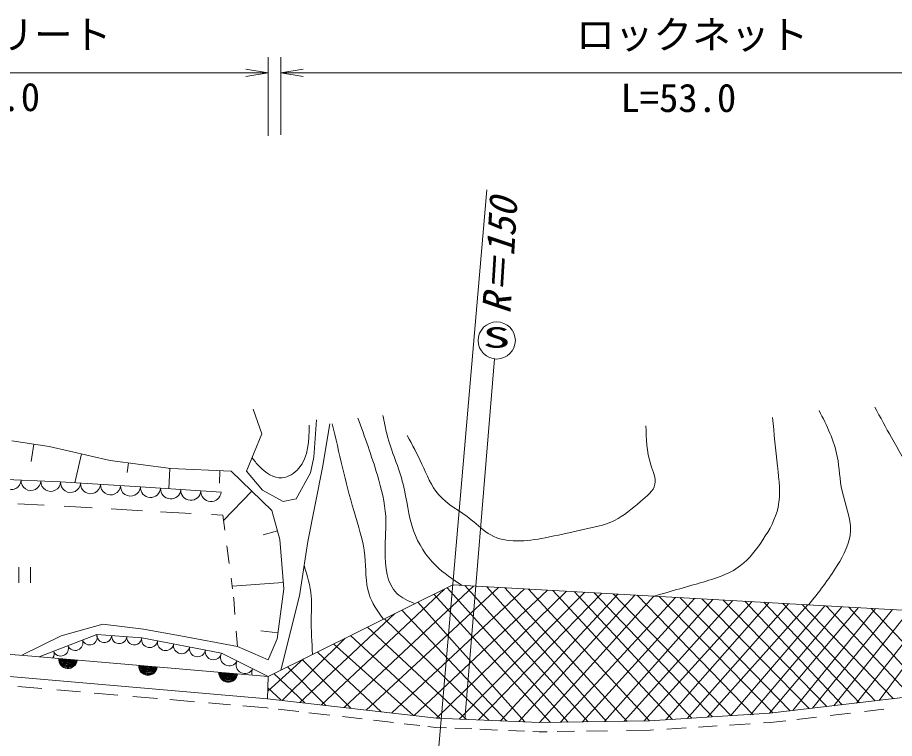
# Model space of a CAD drawing. Units: millimetres, scale not verified. Extents: x 40000 to 680000, y 20000 to 380000.
# Drawn here: x 91650 to 148277, y 268504 to 315077 of the extents above; entities that cross this region are included whole.
import ezdxf
from ezdxf.enums import TextEntityAlignment as Align

# ---------------------------------------------------------------- set-up
doc = ezdxf.new("R2010")
doc.units = ezdxf.units.MM
doc.header["$LTSCALE"] = 1000
doc.linetypes.add('CHAIN', pattern=[18.5, 12, -1.5, 3.5, -1.5])
for name, color, linetype, lineweight in [('M-BGD', 7, 'Continuous', 13), ('M-BMK', 2, 'CHAIN', 13), ('M-STR-HTXT', 7, 'Continuous', 13), ('M-STR-STR3', 7, 'Continuous', 13)]:
    doc.layers.add(name, color=color, linetype=linetype, lineweight=lineweight)
doc.styles.add('ＭＳ ゴシック', font='')
doc.styles.get('ＭＳ ゴシック').set_extended_font_data('MS Gothic')

# ---------------------------------------------------------------- blocks, each defined once
blk = doc.blocks.new('open_arrow')
at = {"color": 0, "linetype": 'Continuous', "lineweight": -2}
blk.add_lwpolyline([(7.5, 1.25), (0, 0), (7.5, -1.25)], dxfattribs=at)

msp = doc.modelspace()

# ---------------------------------------------------------------- linework, layer by layer
at = {"layer": 'M-BGD'}
for p, q in [((122450, 293023), (120539, 269739)), ((106869, 289771), (107415, 288192)), ((110791, 286676), (110956, 289094)), ((111806, 288824), (111346, 286009)), ((91278, 287724), (93694, 287357)), ((107415, 288192), (106444, 285764)), ((92523, 286386), (92694, 287509)), ((93694, 287357), (97641, 286469)), ((95350, 285021), (95770, 286890)), ((110565, 285670), (110791, 286676)), ((97641, 286469), (101557, 285949)), ((98727, 285691), (98809, 286314)), ((111346, 286009), (110398, 281237)), ((101413, 284640), (101475, 285953)), ((101557, 285949), (105442, 285765)), ((104682, 284995), (104720, 285799)), ((105442, 285765), (108073, 283225)), ((106444, 285764), (107476, 284549)), ((109634, 283988), (110565, 285670)), ((88053, 285352), (94427, 285077)), ((94427, 285077), (99589, 284764)), ((99589, 284764), (104791, 284411)), ((104951, 282590), (106775, 284478)), ((107476, 284549), (108811, 283820)), ((108811, 283820), (109634, 283988)), ((91672, 283668), (93362, 283573)), ((94660, 283500), (96475, 283398)), ((97700, 283330), (99719, 283216)), ((100887, 283151), (102862, 283040)), ((108073, 283225), (108593, 281359)), ((104182, 282966), (104908, 282925)), ((104908, 282925), (105034, 281957)), ((107511, 281669), (108434, 281927)), ((105164, 280957), (105315, 279804)), ((108593, 281359), (108837, 278177)), ((110398, 281237), (109847, 277718)), ((91728, 278567), (91728, 279567)), ((92478, 279566), (92478, 278566)), ((105438, 278853), (105528, 278163)), ((105506, 278335), (108805, 278589)), ((107840, 272512), (119760, 278429)), ((108837, 278177), (108408, 274935)), ((119212, 278156), (111273, 270674)), ((121099, 278353), (112743, 270505)), ((122702, 278263), (114171, 270341)), ((124397, 278168), (115813, 270152)), ((125867, 278085), (117252, 269987)), ((119388, 278244), (127198, 269559)), ((119760, 278429), (157452, 276310)), ((120526, 278386), (128490, 269579)), ((121950, 278306), (129680, 269597)), ((123113, 278240), (130999, 269617)), ((124638, 278155), (132468, 269640)), ((126216, 278066), (133940, 269734)), ((105597, 277635), (105611, 277528)), ((105611, 277528), (105688, 276515)), ((109847, 277718), (108653, 272915)), ((118538, 277822), (126059, 269541)), ((127098, 278016), (118712, 269819)), ((128278, 277950), (120171, 269756)), ((129378, 277888), (121426, 269701)), ((130422, 277829), (122827, 269640)), ((131516, 277768), (124011, 269589)), ((132741, 277699), (125348, 269530)), ((134127, 277621), (126704, 269551)), ((127595, 277988), (135184, 269813)), ((135369, 277551), (128128, 269573)), ((128889, 277916), (136536, 269899)), ((136550, 277485), (129553, 269595)), ((130113, 277847), (137724, 269974)), ((131672, 277759), (139143, 270035)), ((133093, 277679), (140421, 270151)), ((134428, 277604), (141535, 270288)), ((135835, 277525), (142768, 270433)), ((117492, 277303), (124400, 269572)), ((137835, 277413), (130822, 269615)), ((139081, 277343), (132112, 269635)), ((140193, 277280), (133514, 269706)), ((141440, 277210), (134887, 269794)), ((142686, 277140), (136201, 269877)), ((137214, 277448), (143907, 270566)), ((143779, 277079), (137693, 269972)), ((138614, 277369), (144899, 270683)), ((144884, 277017), (138984, 270020)), ((139836, 277300), (146017, 270814)), ((145954, 276956), (140208, 270132)), ((141060, 277231), (147039, 270934)), ((142326, 277160), (148209, 271072)), ((143863, 277074), (149359, 271207)), ((145329, 276992), (150530, 271344)), ((146777, 276910), (151877, 271502)), ((116010, 276567), (109876, 270835)), ((116476, 276799), (123245, 269622)), ((147044, 276895), (141720, 270309)), ((148160, 276832), (142987, 270458)), ((149245, 276771), (144354, 270619)), ((150449, 276704), (145832, 270792)), ((151522, 276643), (147280, 270962)), ((97164, 275887), (94465, 275144)), ((99784, 275574), (97164, 275887)), ((115347, 276238), (122109, 269671)), ((73577, 275309), (92316, 273847)), ((73577, 275309), (92316, 273847)), ((96765, 275225), (93046, 273784)), ((99667, 274999), (96765, 275225)), ((102169, 275143), (99784, 275574)), ((105769, 275440), (105845, 274439)), ((107361, 275466), (108459, 275321)), ((114259, 275698), (120634, 269736)), ((94465, 275144), (91919, 273878)), ((104813, 274010), (99667, 274999)), ((105845, 274439), (102169, 275143)), ((108408, 274935), (107827, 273589)), ((112808, 274978), (108746, 270964)), ((113150, 275147), (118912, 269811)), ((107827, 273589), (105845, 274439)), ((111015, 274088), (115134, 270230)), ((112062, 274607), (117215, 269991)), ((107800, 271073), (73557, 274013)), ((92316, 273847), (107840, 272512)), ((92316, 273847), (107840, 272512)), ((107840, 272512), (104813, 274010)), ((110124, 273646), (107813, 271551)), ((110045, 273574), (113168, 270456)), ((109078, 273126), (111549, 270642)), ((107840, 272512), (107800, 271073)), ((108207, 272694), (110212, 270796)), ((93219, 271723), (91658, 271857)), ((95712, 271509), (94197, 271639)), ((98119, 271302), (96601, 271433)), ((107820, 271781), (108682, 270972)), ((151877, 271502), (140208, 270132)), ((100690, 271081), (99098, 271218)), ((103086, 270876), (101491, 271013)), ((105409, 270676), (103974, 270799)), ((118712, 269819), (107800, 271073)), ((107740, 270476), (106193, 270609)), ((107835, 270465), (107740, 270476)), ((109810, 270238), (108476, 270391)), ((111812, 270008), (110456, 270164)), ((140208, 270132), (132468, 269640)), ((145443, 270143), (144135, 269989)), ((147590, 270395), (146333, 270247)), ((113904, 269768), (112638, 269913)), ((115927, 269535), (114637, 269684)), ((125348, 269530), (118712, 269819)), ((132468, 269640), (125348, 269530)), ((141259, 269651), (140262, 269534)), ((143253, 269885), (141968, 269734)), ((117635, 269339), (116612, 269457)), ((118665, 269221), (118153, 269280)), ((119340, 269191), (118665, 269221)), ((120986, 269120), (119878, 269168)), ((122642, 269048), (121512, 269097)), ((124390, 268972), (123351, 269017)), ((129745, 268998), (128388, 268977)), ((132492, 269040), (130967, 269017)), ((132719, 269055), (132492, 269040)), ((134834, 269189), (133571, 269109)), ((136827, 269316), (135616, 269239)), ((138953, 269451), (137625, 269367)), ((140262, 269534), (139821, 269506)), ((125340, 268930), (124924, 268948)), ((125859, 268938), (125340, 268930)), ((127606, 268965), (126496, 268948))]:
    msp.add_line(p, q, dxfattribs=at)
msp.add_circle((122595, 294215), 1200, dxfattribs=at)
for centre, radius, start, end in [((91240, 285214), 638, 177.5348, 357.5348), ((92515, 285160), 638, 177.5348, 357.5348), ((93790, 285105), 638, 177.5348, 357.5348), ((95073, 285038), 646, 176.5256, 356.5256), ((96363, 284960), 646, 176.5256, 356.5256), ((97654, 284881), 646, 176.5256, 356.5256), ((98944, 284803), 646, 176.5256, 356.5256), ((100240, 284720), 652, 176.1225, 356.1225), ((101540, 284632), 652, 176.1225, 356.1225), ((102840, 284544), 652, 176.1225, 356.1225), ((104140, 284455), 652, 176.1225, 356.1225), ((96300, 275045), 499, 201.1792, 21.1792), ((97249, 275187), 485, 175.533, 355.533), ((95370, 274685), 499, 201.1792, 21.1792), ((98216, 275112), 485, 175.533, 355.533), ((99184, 275036), 485, 175.533, 355.533), ((100182, 274900), 524, 169.1253, 349.1253), ((101211, 274702), 524, 169.1253, 349.1253), ((93511, 273964), 499, 328.9877, 21.1792), ((94441, 274325), 499, 201.1792, 21.1792), ((102240, 274504), 524, 169.1253, 349.1253), ((103269, 274307), 524, 169.1253, 349.1253), ((104298, 274109), 524, 169.1253, 349.1253), ((94904, 273624), 600, 175.0835, 355.0835), ((94904, 273624), 550, 175.0835, 355.0835), ((94904, 273624), 500, 175.0835, 355.0835), ((94904, 273624), 450, 175.0835, 355.0835), ((94904, 273624), 400, 175.0835, 355.0835), ((94904, 273624), 350, 175.0835, 355.0835), ((94904, 273624), 300, 175.0835, 355.0835), ((94904, 273624), 250, 175.0835, 355.0835), ((94904, 273624), 200, 175.0835, 355.0835), ((94904, 273624), 150, 175.0835, 355.0835), ((94904, 273624), 100, 175.0835, 355.0835), ((94904, 273624), 50, 175.0835, 355.0835), ((105317, 273760), 563, 153.6656, 333.6656), ((106326, 273261), 563, 153.6656, 333.6656), ((100078, 273179), 600, 175.0835, 355.0835), ((100078, 273179), 550, 175.0835, 355.0835), ((100078, 273179), 500, 175.0835, 355.0835), ((100078, 273179), 450, 175.0835, 355.0835), ((100078, 273179), 400, 175.0835, 355.0835), ((100078, 273179), 350, 175.0835, 355.0835), ((100078, 273179), 300, 175.0835, 355.0835), ((100078, 273179), 250, 175.0835, 355.0835), ((100078, 273179), 200, 175.0835, 355.0835), ((100078, 273179), 150, 175.0835, 355.0835), ((100078, 273179), 100, 175.0835, 355.0835), ((100078, 273179), 50, 175.0835, 355.0835), ((107335, 272761), 563, 153.6656, 196.5013), ((105253, 272734), 600, 175.0835, 355.0835), ((105253, 272734), 550, 175.0835, 355.0835), ((105253, 272734), 500, 175.0835, 355.0835), ((105253, 272734), 450, 175.0835, 355.0835), ((105253, 272734), 400, 175.0835, 355.0835), ((105253, 272734), 350, 175.0835, 355.0835), ((105253, 272734), 300, 175.0835, 355.0835), ((105253, 272734), 250, 175.0835, 355.0835), ((105253, 272734), 200, 175.0835, 355.0835), ((105253, 272734), 150, 175.0835, 355.0835), ((105253, 272734), 100, 175.0835, 355.0835), ((105253, 272734), 50, 175.0835, 355.0835)]:
    msp.add_arc(centre, radius, start, end, dxfattribs=at)
for points, knots in [([(120358, 278395), (119762, 278786), (119167, 279177), (118659, 279672), (118021, 280293), (117521, 281079), (117222, 281918), (116875, 282889), (116798, 283933), (116548, 284929), (116276, 286012), (115799, 287039), (115515, 288119), (115406, 288533), (115326, 288955), (115245, 289377)], [0, 0, 0, 0, 1, 1, 1, 2, 2, 2, 3, 3, 3, 4, 4, 4, 5, 5, 5, 5]), ([(142731, 277138), (143374, 277944), (144018, 278751), (144584, 279669), (145018, 280372), (145406, 281141), (145438, 281915), (145473, 282759), (145084, 283610), (144899, 284476), (144739, 285228), (144731, 285991), (144585, 286723), (144379, 287752), (143898, 288720), (143417, 289689)], [0, 0, 0, 0, 1, 1, 1, 2, 2, 2, 3, 3, 3, 4, 4, 4, 5, 5, 5, 5]), ([(148877, 276792), (149218, 277845), (149559, 278897), (149796, 279983), (149983, 280839), (150106, 281716), (150066, 282589), (150019, 283605), (149751, 284616), (149347, 285554), (148991, 286382), (148531, 287154), (148090, 287936), (147721, 288590), (147366, 289251), (147011, 289913)], [0, 0, 0, 0, 1, 1, 1, 2, 2, 2, 3, 3, 3, 4, 4, 4, 5, 5, 5, 5]), ([(115272, 276201), (114903, 276725), (114534, 277249), (114346, 277830), (114096, 278600), (114163, 279470), (114076, 280301), (113971, 281308), (113640, 282259), (113358, 283222), (113088, 284143), (112862, 285075), (112639, 286008), (112413, 286951), (112189, 287894), (111965, 288838)], [0, 0, 0, 0, 1, 1, 1, 2, 2, 2, 3, 3, 3, 4, 4, 4, 5, 5, 5, 5]), ([(117306, 277210), (116878, 277396), (116451, 277581), (116143, 277875), (115488, 278499), (115373, 279613), (115379, 280616), (115385, 281407), (115466, 282130), (115424, 282862), (115374, 283744), (115146, 284639), (114886, 285513), (114511, 286771), (114069, 287984), (113628, 289198)], [0, 0, 0, 0, 1, 1, 1, 2, 2, 2, 3, 3, 3, 4, 4, 4, 5, 5, 5, 5]), ([(132757, 277698), (133681, 277964), (134604, 278230), (135553, 278502), (136538, 278784), (137552, 279072), (138339, 279670), (138911, 280105), (139364, 280704), (139777, 281332), (140214, 281998), (140607, 282697), (140765, 283443), (140946, 284292), (140824, 285202), (140721, 286094), (140598, 287159), (140502, 288199), (140407, 289240)], [0, 0, 0, 0, 1, 1, 1, 2, 2, 2, 3, 3, 3, 4, 4, 4, 5, 5, 5, 6, 6, 6, 6]), ([(110483, 288749), (110466, 287729), (110449, 286708), (109808, 285963), (109530, 285638), (109132, 285366), (108730, 285334), (108193, 285292), (107646, 285680), (107247, 286098), (107079, 286275), (106936, 286457), (106794, 286639)], [0, 0, 0, 0, 1, 1, 1, 2, 2, 2, 3, 3, 3, 4, 4, 4, 4]), ([(132229, 288701), (132249, 287872), (132269, 287043), (132543, 286185), (132683, 285750), (132888, 285307), (132813, 284927), (132727, 284494), (132278, 284141), (131869, 283804), (131296, 283330), (130802, 282885), (130207, 282591), (129544, 282263), (128756, 282122), (128005, 281962), (127236, 281799), (126506, 281617), (125713, 281468), (124526, 281245), (123198, 281096), (122209, 281648), (121758, 281900), (121378, 282298), (120951, 282637), (120241, 283201), (119404, 283602), (118839, 284255), (118362, 284807), (118080, 285539), (117761, 286232), (117468, 286868), (117143, 287471), (116818, 288074)], [0, 0, 0, 0, 1, 1, 1, 2, 2, 2, 3, 3, 3, 4, 4, 4, 5, 5, 5, 6, 6, 6, 7, 7, 7, 8, 8, 8, 9, 9, 9, 10, 10, 10, 11, 11, 11, 11]), ([(110701, 273932), (110651, 274721), (110602, 275509), (110616, 276303), (110625, 276769), (110655, 277236), (110616, 277696), (110560, 278369), (110357, 279025), (110154, 279682)], [0, 0, 0, 0, 1, 1, 1, 2, 2, 2, 3, 3, 3, 3])]:
    msp.add_open_spline(points, degree=3, knots=knots, dxfattribs=at)
at = {"layer": 'M-BMK'}
msp.add_open_spline([(118434, 263136), (120319, 263020), (122204, 262904), (124090, 262852), (126127, 262796), (128167, 262816), (130204, 262869), (132192, 262921), (134178, 263006), (136162, 263129), (137843, 263233), (139523, 263365), (141199, 263528), (143183, 263720), (145164, 263955), (147139, 264222), (149398, 264527), (151650, 264874), (153896, 265263), (155703, 265576), (157506, 265916), (159298, 266305), (160798, 266630), (162290, 266991), (163779, 267364), (166386, 268017), (168983, 268711), (171580, 269404)], degree=3, knots=[0, 0, 0, 0, 1, 1, 1, 2, 2, 2, 3, 3, 3, 4, 4, 4, 5, 5, 5, 6, 6, 6, 7, 7, 7, 8, 8, 8, 9, 9, 9, 9], dxfattribs=at)
at = {"layer": 'M-STR-HTXT'}
msp.add_line((118434, 263136), (121959, 303942), dxfattribs=at)
at = {"layer": 'M-STR-STR3'}
for p, q in [((107844, 307429), (107844, 312507)), ((108657, 307507), (108657, 312507)), ((74213, 311510), (107844, 311507)), ((108657, 311507), (158765, 311501))]:
    msp.add_line(p, q, dxfattribs=at)

# ---------------------------------------------------------------- block references
at = {"layer": 'M-STR-STR3', "xscale": 193, "yscale": 193, "rotation": 180}
msp.add_blockref('open_arrow', (107844, 311507), dxfattribs=at)
at = {"layer": 'M-STR-STR3', "xscale": 193, "yscale": 193}
msp.add_blockref('open_arrow', (108657, 311507), dxfattribs=at)

# ---------------------------------------------------------------- texts
at = {"layer": 'M-BGD', "style": 'ＭＳ ゴシック', "width": 2}
msp.add_text('S', height=1320, rotation=359.994, dxfattribs=at).set_placement((121676, 293352), align=Align.BOTTOM_LEFT)
at = {"layer": 'M-STR-HTXT', "style": 'ＭＳ ゴシック', "oblique": 15}
msp.add_text('R＝150', height=1833, rotation=86.477, dxfattribs=at).set_placement((121649, 296004), align=Align.TOP_LEFT)
at = {"layer": 'M-STR-STR3', "style": 'ＭＳ ゴシック'}
for s, p in [('コンクリート', (82713, 312510)), ('ロックネット', (127713, 312505)), ('L=34.0', (85622, 308483)), ('L=53.0', (130581, 308425))]:
    msp.add_text(s, height=1833, rotation=359.994, dxfattribs=at).set_placement(p, align=Align.BOTTOM_LEFT)

doc.saveas('drawing.dxf')
